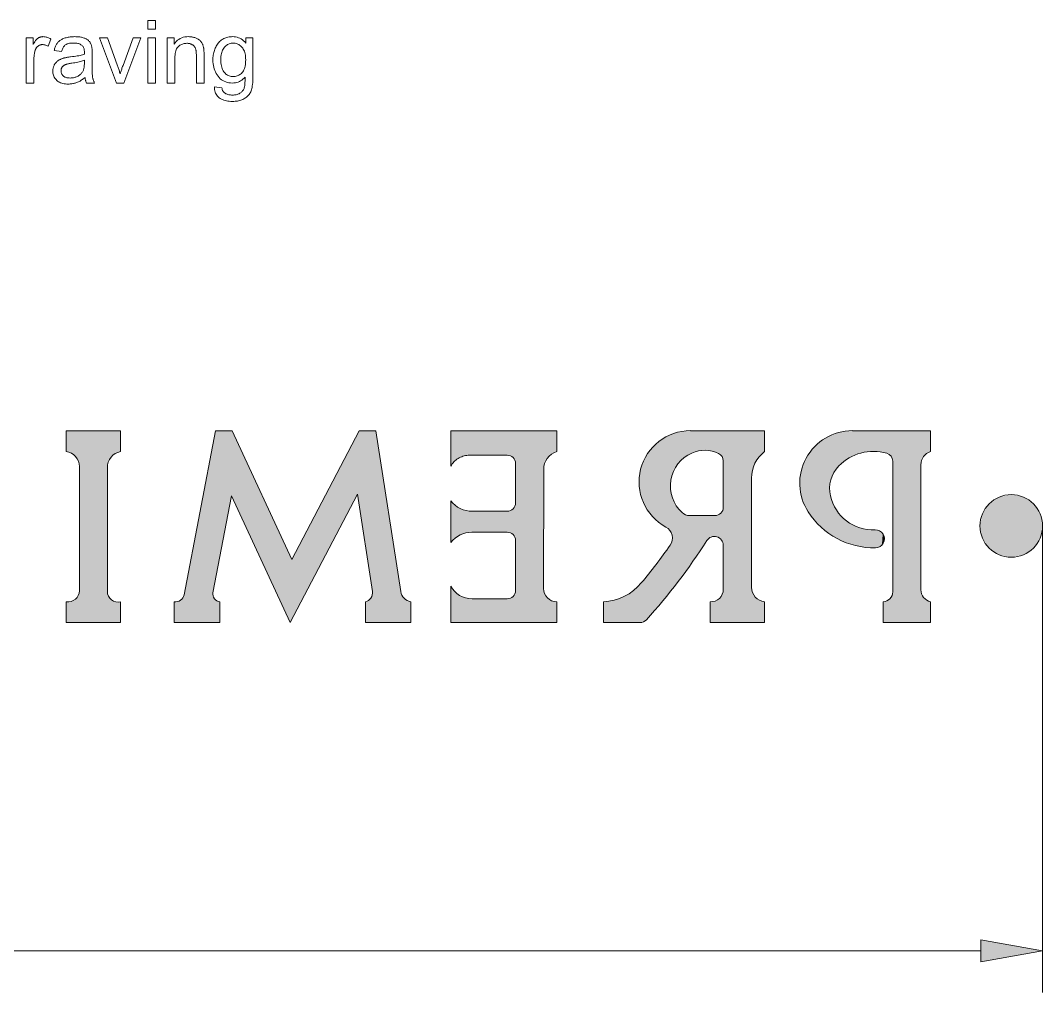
# Model space of a CAD drawing. Extents: x 5 to 409, y 5 to 583.
# Drawn here: x 253.07 to 302.05, y 409.22 to 455.83 of the extents above; entities that cross this region are included whole.
import ezdxf

# ---------------------------------------------------------------- set-up
doc = ezdxf.new("R2010")
doc.units = 0
for name, color, linetype, lineweight in [('DIMENSIONS', 2, 'Continuous', 25), ('OUTLINE', 7, 'Continuous', 70), ('TEXT', 2, 'Continuous', 25)]:
    doc.layers.add(name, color=color, linetype=linetype, lineweight=lineweight)

msp = doc.modelspace()

# ---------------------------------------------------------------- linework, layer by layer
at = {"layer": 'DIMENSIONS', "lineweight": 13}
for p, q in [((302.052, 431.592), (302.052, 409.22)), ((189.61, 411.22), (299.098, 411.22))]:
    msp.add_line(p, q, dxfattribs=at)
msp.add_lwpolyline([(299.098, 410.699), (302.052, 411.22), (299.098, 411.741)], close=True, dxfattribs=at)
msp.add_solid([(299.098, 410.699), (302.052, 411.22), (299.098, 410.699), (299.098, 411.741)], dxfattribs=at)
at = {"layer": 'OUTLINE', "lineweight": 18, "ltscale": 0.025}
for p, q in [((255.263, 435.159), (255.263, 436.159)), ((257.866, 435.159), (257.866, 436.159)), ((278.767, 435.159), (278.767, 436.159)), ((288.733, 435.159), (288.733, 436.159)), ((296.687, 436.159), (296.687, 435.159)), ((255.263, 427.959), (255.263, 426.959)), ((257.866, 427.959), (257.866, 426.959)), ((260.44, 427.959), (260.44, 426.959)), ((262.619, 427.959), (262.619, 426.959)), ((269.606, 427.959), (269.606, 426.959)), ((271.771, 427.959), (271.771, 426.959)), ((278.767, 426.959), (278.767, 427.959)), ((281.012, 426.959), (281.012, 427.959)), ((286.122, 426.959), (286.122, 427.959)), ((288.733, 426.959), (288.733, 427.959)), ((294.409, 426.959), (294.409, 427.959)), ((296.687, 426.959), (296.687, 427.959))]:
    msp.add_line(p, q, dxfattribs=at)
at = {"layer": 'OUTLINE', "lineweight": 18, "ltscale": 0.065069}
for p, q in [((255.263, 436.159), (257.866, 436.159)), ((255.263, 426.959), (257.866, 426.959))]:
    msp.add_line(p, q, dxfattribs=at)
at = {"layer": 'OUTLINE', "lineweight": 18, "ltscale": 0.200421}
msp.add_line((262.421, 436.159), (260.91, 428.286), dxfattribs=at)
at = {"layer": 'OUTLINE', "lineweight": 18, "ltscale": 0.02}
for p, q in [((263.221, 436.159), (262.421, 436.159)), ((269.305, 436.159), (270.105, 436.159))]:
    msp.add_line(p, q, dxfattribs=at)
at = {"layer": 'OUTLINE', "lineweight": 18, "ltscale": 0.169917}
msp.add_line((266.073, 429.99), (263.221, 436.159), dxfattribs=at)
at = {"layer": 'OUTLINE', "lineweight": 18, "ltscale": 0.174102}
msp.add_line((266.073, 429.99), (269.305, 436.159), dxfattribs=at)
at = {"layer": 'OUTLINE', "lineweight": 18, "ltscale": 0.195168}
msp.add_line((270.105, 436.159), (271.292, 428.444), dxfattribs=at)
at = {"layer": 'OUTLINE', "lineweight": 18, "ltscale": 0.04267}
msp.add_line((273.688, 436.159), (273.688, 434.453), dxfattribs=at)
at = {"layer": 'OUTLINE', "lineweight": 18, "ltscale": 0.126993}
for p, q in [((273.688, 436.159), (278.767, 436.159)), ((273.688, 426.959), (278.767, 426.959))]:
    msp.add_line(p, q, dxfattribs=at)
at = {"layer": 'OUTLINE', "lineweight": 18, "ltscale": 0.088949}
msp.add_line((288.733, 436.159), (285.175, 436.159), dxfattribs=at)
at = {"layer": 'OUTLINE', "lineweight": 18, "ltscale": 0.093671}
msp.add_line((296.687, 436.159), (292.94, 436.159), dxfattribs=at)
at = {"layer": 'OUTLINE', "lineweight": 18, "ltscale": 0.045094}
msp.add_line((274.592, 434.982), (276.395, 434.982), dxfattribs=at)
at = {"layer": 'OUTLINE', "lineweight": 18, "ltscale": 0.04713}
msp.add_line((276.795, 434.582), (276.795, 432.696), dxfattribs=at)
at = {"layer": 'OUTLINE', "lineweight": 18, "ltscale": 0.055546}
msp.add_line((286.753, 434.71), (286.753, 432.488), dxfattribs=at)
at = {"layer": 'OUTLINE', "lineweight": 18, "ltscale": 0.156336}
msp.add_line((294.873, 434.691), (294.873, 428.437), dxfattribs=at)
at = {"layer": 'OUTLINE', "lineweight": 18, "ltscale": 0.149732}
msp.add_line((296.223, 428.532), (296.223, 434.521), dxfattribs=at)
at = {"layer": 'OUTLINE', "lineweight": 18, "ltscale": 0.148811}
msp.add_line((255.892, 434.439), (255.892, 428.487), dxfattribs=at)
at = {"layer": 'OUTLINE', "lineweight": 18, "ltscale": 0.14822}
msp.add_line((257.232, 434.381), (257.232, 428.452), dxfattribs=at)
at = {"layer": 'OUTLINE', "lineweight": 18, "ltscale": 0.142591}
msp.add_line((278.143, 434.294), (278.135, 428.591), dxfattribs=at)
at = {"layer": 'OUTLINE', "lineweight": 18, "ltscale": 0.130804}
msp.add_line((288.102, 428.649), (288.102, 433.881), dxfattribs=at)
at = {"layer": 'OUTLINE', "lineweight": 18, "ltscale": 0.11835}
msp.add_line((263.187, 433.04), (262.295, 428.391), dxfattribs=at)
at = {"layer": 'OUTLINE', "lineweight": 18, "ltscale": 0.167491}
msp.add_line((265.999, 426.959), (263.187, 433.04), dxfattribs=at)
at = {"layer": 'OUTLINE', "lineweight": 18, "ltscale": 0.173494}
msp.add_line((265.999, 426.959), (269.219, 433.107), dxfattribs=at)
at = {"layer": 'OUTLINE', "lineweight": 18, "ltscale": 0.11795}
msp.add_line((269.219, 433.107), (269.936, 428.444), dxfattribs=at)
at = {"layer": 'OUTLINE', "lineweight": 18, "ltscale": 0.05}
msp.add_line((273.688, 432.796), (273.688, 430.796), dxfattribs=at)
at = {"layer": 'OUTLINE', "lineweight": 18, "ltscale": 0.041825}
msp.add_line((276.395, 432.296), (274.722, 432.296), dxfattribs=at)
at = {"layer": 'OUTLINE', "lineweight": 18, "ltscale": 0.030323}
msp.add_line((286.353, 432.088), (285.14, 432.088), dxfattribs=at)
at = {"layer": 'OUTLINE', "lineweight": 18, "ltscale": 0.04222}
msp.add_line((276.395, 431.293), (274.707, 431.293), dxfattribs=at)
at = {"layer": 'OUTLINE', "lineweight": 18, "ltscale": 0.059834}
msp.add_line((276.795, 430.893), (276.795, 428.499), dxfattribs=at)
at = {"layer": 'OUTLINE', "lineweight": 18, "ltscale": 0.052787}
msp.add_line((286.753, 430.66), (286.753, 428.549), dxfattribs=at)
at = {"layer": 'OUTLINE', "lineweight": 18, "ltscale": 0.043821}
msp.add_line((273.688, 428.712), (273.688, 426.959), dxfattribs=at)
at = {"layer": 'OUTLINE', "lineweight": 18, "ltscale": 0.042129}
msp.add_line((274.71, 428.099), (276.395, 428.099), dxfattribs=at)
at = {"layer": 'OUTLINE', "lineweight": 18, "ltscale": 0.054476}
msp.add_line((262.619, 426.959), (260.44, 426.959), dxfattribs=at)
at = {"layer": 'OUTLINE', "lineweight": 18, "ltscale": 0.054129}
msp.add_line((271.771, 426.959), (269.606, 426.959), dxfattribs=at)
at = {"layer": 'OUTLINE', "lineweight": 18, "ltscale": 0.043904}
msp.add_line((281.012, 426.959), (282.769, 426.959), dxfattribs=at)
at = {"layer": 'OUTLINE', "lineweight": 18, "ltscale": 0.065295}
msp.add_line((286.122, 426.959), (288.733, 426.959), dxfattribs=at)
at = {"layer": 'OUTLINE', "lineweight": 18, "ltscale": 0.056953}
msp.add_line((294.409, 426.959), (296.687, 426.959), dxfattribs=at)
at = {"layer": 'OUTLINE', "lineweight": 18}
msp.add_lwpolyline([(274.592, 434.982), (274.527, 434.98), (274.463, 434.974), (274.4, 434.964), (274.337, 434.95), (274.275, 434.932), (274.214, 434.91), (274.155, 434.885), (274.097, 434.856), (274.041, 434.823), (273.988, 434.788), (273.937, 434.748), (273.888, 434.706), (273.842, 434.661), (273.799, 434.613), (273.759, 434.562), (273.722, 434.509), (273.688, 434.453)], dxfattribs=at)
msp.add_circle((300.552, 431.592), 1.5, dxfattribs=at)
for centre, radius, start, end in [((285.175, 433.7), 2.46, 90, 241.4171), ((292.94, 433.636), 2.524, 90, 212.8778), ((255.165, 434.439), 0.727, 0, 82.2353), ((258.027, 434.381), 0.795, 101.7109, 180), ((279.056, 434.293), 0.913, 108.4461, 179.92), ((285.953, 433.503), 1.735, 114.0471, 227.1347), ((285.868, 433.694), 1.525, 64.4807, 114.0471), ((286.353, 434.71), 0.4, 0, 64.4807), ((289.712, 433.881), 1.61, 127.4457, 180), ((293.944, 432.846), 2.319, 73.9987, 135.6552), ((294.473, 434.691), 0.4, 0, 73.9987), ((296.894, 434.521), 0.671, 107.9749, 180), ((276.395, 434.582), 0.4, 0, 90), ((293.397, 433.381), 1.553, 135.6552, 192.8219), ((293.935, 433.504), 2.105, 192.8219, 272.4268), ((274.722, 433.617), 1.321, 218.4255, 270), ((276.395, 432.696), 0.4, 270, 0), ((285.14, 432.627), 0.539, 227.1347, 270), ((286.353, 432.488), 0.4, 270, 0), ((293.994, 434.317), 3.778, 212.8778, 270.8267), ((274.707, 429.998), 1.294, 90, 141.9369), ((276.395, 430.893), 0.4, 0, 90), ((283.712, 431.013), 0.6, 325.0071, 61.4171), ((286.325, 430.66), 0.428, 0, 147.346), ((294.042, 430.97), 0.431, 270.8267, 92.4268), ((261.365, 446.656), 27.878, 320.3249, 325.0071), ((261.365, 446.656), 29.218, 317.9639, 327.346), ((274.71, 429.259), 1.16, 208.1398, 270), ((280.905, 430.448), 2.491, 272.4769, 320.3249), ((288.795, 428.649), 0.692, 180, 264.9145), ((255.356, 428.487), 0.535, 259.9675, 0), ((257.74, 428.452), 0.508, 180, 284.3418), ((260.508, 428.363), 0.41, 260.4914, 349.1371), ((262.653, 428.323), 0.365, 169.1371, 264.7009), ((269.511, 428.379), 0.43, 282.6965, 8.7469), ((271.865, 428.532), 0.58, 188.7469, 260.673), ((276.395, 428.499), 0.4, 270, 0), ((278.766, 428.59), 0.631, 179.92, 270.15), ((286.162, 428.549), 0.591, 266.0725, 0), ((294.395, 428.437), 0.478, 271.67, 0), ((296.808, 428.532), 0.585, 180, 258.1144), ((282.769, 427.359), 0.4, 270, 317.9639)]:
    msp.add_arc(centre, radius, start, end, dxfattribs=at)
at = {"layer": 'OUTLINE', "lineweight": 5}
for points in [[(257.866, 436.159), (255.327, 435.148), (255.263, 436.159), (255.263, 435.159)], [(257.866, 436.159), (255.451, 435.107), (255.327, 435.148), (255.39, 435.13)], [(257.866, 436.159), (255.566, 435.046), (255.451, 435.107), (255.51, 435.079)], [(257.866, 436.159), (255.667, 434.964), (255.566, 435.046), (255.618, 435.007)], [(257.866, 436.159), (255.753, 434.866), (255.667, 434.964), (255.712, 434.917)], [(257.866, 436.159), (255.82, 434.754), (255.753, 434.866), (255.789, 434.812)], [(257.866, 436.159), (255.865, 434.632), (255.82, 434.754), (255.845, 434.694)], [(257.866, 436.159), (255.889, 434.504), (255.865, 434.632), (255.88, 434.569)], [(257.866, 436.159), (257.278, 434.647), (255.889, 434.504), (255.892, 434.439)], [(257.866, 436.159), (257.334, 434.771), (257.278, 434.647), (257.303, 434.71)], [(257.866, 436.159), (257.41, 434.883), (257.334, 434.771), (257.37, 434.828)], [(257.866, 436.159), (257.505, 434.98), (257.41, 434.883), (257.455, 434.934)], [(257.866, 436.159), (257.614, 435.06), (257.505, 434.98), (257.558, 435.023)], [(257.866, 436.159), (257.736, 435.121), (257.614, 435.06), (257.674, 435.093)], [(257.866, 436.159), (257.866, 435.159), (257.736, 435.121), (257.8, 435.143)], [(260.91, 428.286), (262.288, 428.316), (262.421, 436.159), (262.289, 428.354)], [(262.289, 428.354), (262.295, 428.391), (262.421, 436.159), (263.187, 433.04)], [(262.421, 436.159), (263.187, 433.04), (263.221, 436.159), (265.999, 426.959)], [(263.221, 436.159), (265.999, 426.959), (266.073, 429.99), (269.219, 433.107)], [(266.073, 429.99), (269.219, 433.107), (269.305, 436.159), (269.936, 428.444)], [(269.305, 436.159), (269.936, 428.444), (270.105, 436.159), (269.94, 428.404)], [(270.105, 436.159), (269.94, 428.404), (269.941, 428.363)], [(269.941, 428.363), (271.292, 428.444), (270.105, 436.159)], [(278.767, 436.159), (273.688, 436.159), (274.592, 434.982), (274.321, 434.946)], [(273.688, 436.159), (273.688, 434.453), (274.068, 434.84), (273.852, 434.672)], [(273.688, 436.159), (274.068, 434.84), (274.321, 434.946)], [(278.767, 436.159), (274.592, 434.982), (276.435, 434.98), (276.395, 434.982)], [(278.767, 436.159), (276.435, 434.98), (276.512, 434.964), (276.474, 434.974)], [(278.767, 436.159), (276.512, 434.964), (276.584, 434.934), (276.549, 434.951)], [(278.767, 436.159), (276.584, 434.934), (276.649, 434.891), (276.618, 434.914)], [(278.767, 436.159), (276.649, 434.891), (276.705, 434.835), (276.678, 434.864)], [(278.767, 436.159), (276.705, 434.835), (276.748, 434.77), (276.728, 434.804)], [(278.767, 436.159), (276.748, 434.77), (276.778, 434.698), (276.765, 434.735)], [(278.767, 436.159), (276.778, 434.698), (276.794, 434.621), (276.788, 434.66)], [(278.767, 436.159), (276.794, 434.621), (278.188, 434.575), (276.795, 434.582)], [(278.767, 436.159), (278.188, 434.575), (278.242, 434.706), (278.212, 434.641)], [(278.767, 436.159), (278.242, 434.706), (278.316, 434.828), (278.276, 434.768)], [(278.767, 436.159), (278.316, 434.828), (278.408, 434.936), (278.36, 434.884)], [(278.767, 436.159), (278.408, 434.936), (278.515, 435.029), (278.46, 434.985)], [(278.767, 436.159), (278.515, 435.029), (278.636, 435.104), (278.574, 435.069)], [(278.767, 436.159), (278.636, 435.104), (278.767, 435.159), (278.701, 435.134)], [(284.378, 436.026), (284.006, 435.864), (284.22, 433.574), (284.052, 431.507)], [(284.378, 436.026), (284.22, 433.574), (284.29, 433.995), (284.242, 433.787)], [(284.378, 436.026), (284.29, 433.995), (284.46, 434.386), (284.363, 434.196)], [(284.771, 436.126), (284.378, 436.026), (284.58, 434.563), (284.46, 434.386)], [(284.771, 436.126), (284.58, 434.563), (284.881, 434.867), (284.721, 434.724)], [(285.175, 436.159), (284.771, 436.126), (285.057, 434.988), (284.881, 434.867)], [(285.175, 436.159), (285.057, 434.988), (285.323, 435.119), (285.246, 435.087)], [(288.733, 436.159), (285.175, 436.159), (285.479, 435.169), (285.4, 435.146)], [(285.175, 436.159), (285.323, 435.119), (285.4, 435.146)], [(288.733, 436.159), (285.479, 435.169), (285.641, 435.203), (285.56, 435.188)], [(288.733, 436.159), (285.641, 435.203), (285.805, 435.218), (285.723, 435.213)], [(288.733, 436.159), (285.805, 435.218), (285.97, 435.216), (285.887, 435.219)], [(288.733, 436.159), (285.97, 435.216), (286.134, 435.196), (286.052, 435.208)], [(288.733, 436.159), (286.134, 435.196), (286.294, 435.159), (286.214, 435.18)], [(288.733, 436.159), (286.294, 435.159), (286.45, 435.104), (286.373, 435.134)], [(288.733, 436.159), (286.45, 435.104), (286.55, 435.058), (286.525, 435.071)], [(288.733, 436.159), (286.55, 435.058), (286.597, 435.027), (286.574, 435.043)], [(288.733, 436.159), (286.597, 435.027), (286.639, 434.989), (286.618, 435.009)], [(288.733, 436.159), (286.639, 434.989), (286.675, 434.946), (286.658, 434.969)], [(288.733, 436.159), (286.675, 434.946), (286.705, 434.899), (286.691, 434.923)], [(288.733, 436.159), (286.705, 434.899), (286.728, 434.848), (286.718, 434.874)], [(288.733, 436.159), (286.728, 434.848), (286.744, 434.794), (286.737, 434.821)], [(288.733, 436.159), (286.744, 434.794), (286.752, 434.738), (286.749, 434.766)], [(288.733, 436.159), (286.752, 434.738), (288.168, 434.336), (286.753, 434.71)], [(288.733, 436.159), (288.168, 434.336), (288.23, 434.51), (288.197, 434.424)], [(288.733, 436.159), (288.23, 434.51), (288.312, 434.676), (288.269, 434.594)], [(288.733, 436.159), (288.312, 434.676), (288.412, 434.831), (288.36, 434.755)], [(288.733, 436.159), (288.412, 434.831), (288.529, 434.973), (288.469, 434.904)], [(288.733, 436.159), (288.529, 434.973), (288.662, 435.101), (288.594, 435.039)], [(288.733, 436.159), (288.662, 435.101), (288.733, 435.159)], [(292.272, 436.069), (291.966, 433.986), (291.953, 435.958)], [(292.272, 436.069), (292.052, 434.159), (291.966, 433.986), (292.006, 434.074)], [(292.272, 436.069), (292.159, 434.32), (292.052, 434.159), (292.103, 434.242)], [(292.272, 436.069), (292.286, 434.467), (292.159, 434.32), (292.22, 434.396)], [(292.603, 436.137), (292.398, 434.575), (292.272, 436.069), (292.286, 434.467)], [(292.603, 436.137), (292.644, 434.767), (292.398, 434.575), (292.518, 434.675)], [(292.94, 436.159), (292.644, 434.767), (292.603, 436.137)], [(292.94, 436.159), (292.914, 434.924), (292.644, 434.767), (292.776, 434.85)], [(292.94, 436.159), (293.201, 435.043), (292.914, 434.924), (293.056, 434.988)], [(296.687, 436.159), (293.201, 435.043), (292.94, 436.159)], [(296.687, 436.159), (293.503, 435.123), (293.201, 435.043), (293.351, 435.088)], [(296.687, 436.159), (293.812, 435.161), (293.503, 435.123), (293.657, 435.147)], [(296.687, 436.159), (294.124, 435.158), (293.812, 435.161), (293.968, 435.165)], [(296.687, 436.159), (294.432, 435.113), (294.124, 435.158), (294.279, 435.141)], [(296.687, 436.159), (294.614, 435.065), (294.432, 435.113), (294.584, 435.075)], [(296.687, 436.159), (294.673, 435.038), (294.614, 435.065), (294.644, 435.053)], [(296.687, 436.159), (294.726, 435.001), (294.673, 435.038), (294.7, 435.02)], [(296.687, 436.159), (294.772, 434.957), (294.726, 435.001), (294.75, 434.98)], [(296.687, 436.159), (294.811, 434.905), (294.772, 434.957), (294.793, 434.932)], [(296.687, 436.159), (294.841, 434.848), (294.811, 434.905), (294.827, 434.877)], [(296.687, 436.159), (294.862, 434.787), (294.841, 434.848), (294.853, 434.818)], [(296.687, 436.159), (294.872, 434.723), (294.862, 434.787), (294.868, 434.755)], [(296.687, 436.159), (296.256, 434.728), (294.872, 434.723), (294.873, 434.691)], [(296.687, 436.159), (296.296, 434.826), (296.256, 434.728), (296.274, 434.778)], [(296.687, 436.159), (296.351, 434.916), (296.296, 434.826), (296.322, 434.872)], [(296.687, 436.159), (296.42, 434.996), (296.351, 434.916), (296.384, 434.957)], [(296.687, 436.159), (296.5, 435.064), (296.42, 434.996), (296.458, 435.031)], [(296.687, 436.159), (296.59, 435.119), (296.5, 435.064), (296.544, 435.093)], [(296.687, 436.159), (296.687, 435.159), (296.59, 435.119), (296.638, 435.141)], [(283.999, 431.54), (283.666, 435.642), (283.659, 431.762), (283.367, 435.367)], [(284.052, 431.507), (284.006, 435.864), (283.999, 431.54), (283.666, 435.642)], [(291.105, 431.882), (291.123, 435.386), (291.264, 431.705), (291.373, 435.614)], [(291.264, 431.705), (291.373, 435.614), (291.435, 431.537), (291.651, 435.805)], [(291.435, 431.537), (291.651, 435.805), (291.616, 431.381)], [(291.806, 431.237), (291.616, 431.381), (291.844, 433.421), (291.651, 435.805)], [(291.953, 435.958), (291.844, 433.421), (291.651, 435.805)], [(291.953, 435.958), (291.861, 433.614), (291.844, 433.421), (291.849, 433.518)], [(291.953, 435.958), (291.902, 433.803), (291.861, 433.614), (291.878, 433.709)], [(291.953, 435.958), (291.966, 433.986), (291.902, 433.803), (291.931, 433.896)], [(283.362, 432.038), (283.118, 435.047), (283.113, 432.359), (282.924, 434.69)], [(283.659, 431.762), (283.367, 435.367), (283.362, 432.038), (283.118, 435.047)], [(290.657, 432.562), (290.724, 434.842), (290.821, 432.266), (290.905, 435.128)], [(290.821, 432.266), (290.905, 435.128), (290.957, 432.07), (291.123, 435.386)], [(290.957, 432.07), (291.123, 435.386), (291.105, 431.882)], [(255.892, 434.439), (257.278, 434.647), (257.258, 434.582)], [(255.892, 428.487), (255.892, 434.439), (257.243, 434.516), (257.258, 434.582)], [(255.892, 428.487), (257.243, 434.516), (257.232, 434.381), (257.235, 434.448)], [(276.795, 434.582), (276.795, 432.696), (278.138, 428.529), (278.147, 428.468)], [(276.795, 434.582), (278.138, 428.529), (278.143, 434.294), (278.135, 428.591)], [(276.795, 434.582), (278.143, 434.294), (278.154, 434.436), (278.146, 434.366)], [(276.795, 434.582), (278.154, 434.436), (278.188, 434.575), (278.168, 434.506)], [(283.113, 432.359), (282.924, 434.69), (282.921, 432.716), (282.792, 434.307)], [(286.753, 434.71), (286.753, 432.488), (288.105, 428.585), (288.114, 428.522)], [(286.753, 434.71), (288.105, 428.585), (288.102, 433.881), (288.102, 428.649)], [(286.753, 434.71), (288.102, 433.881), (288.113, 434.066), (288.105, 433.974)], [(286.753, 434.71), (288.113, 434.066), (288.145, 434.247), (288.126, 434.157)], [(286.753, 434.71), (288.145, 434.247), (288.168, 434.336)], [(290.454, 433.205), (290.483, 434.212), (290.534, 432.876), (290.583, 434.535)], [(290.534, 432.876), (290.583, 434.535), (290.657, 432.562), (290.724, 434.842)], [(294.873, 434.691), (296.256, 434.728), (296.242, 434.678)], [(294.873, 428.437), (294.873, 434.691), (296.231, 434.626), (296.242, 434.678)], [(294.873, 428.437), (296.231, 434.626), (296.223, 434.521), (296.225, 434.574)], [(294.873, 428.437), (296.223, 434.521), (296.225, 428.482), (296.223, 428.532)], [(255.892, 428.487), (257.232, 434.381), (257.235, 428.394), (257.232, 428.452)], [(282.921, 432.716), (282.792, 434.307), (282.79, 433.1), (282.724, 433.907)], [(290.419, 433.541), (290.428, 433.879), (290.454, 433.205), (290.483, 434.212)], [(282.79, 433.1), (282.724, 433.907), (282.724, 433.501)], [(284.22, 433.574), (284.052, 431.507), (284.148, 431.424), (284.102, 431.468)], [(284.148, 431.424), (284.189, 431.376), (284.22, 433.574), (284.224, 431.324)], [(284.22, 433.574), (284.224, 431.324), (284.225, 433.36), (284.254, 431.269)], [(284.225, 433.36), (284.254, 431.269), (284.255, 433.149), (284.278, 431.21)], [(284.312, 432.942), (284.255, 433.149), (284.296, 431.15), (284.278, 431.21)], [(291.806, 431.237), (291.844, 433.421), (291.851, 433.228), (291.844, 433.324)], [(292.005, 431.105), (291.806, 431.237), (291.864, 433.132), (291.851, 433.228)], [(292.005, 431.105), (291.864, 433.132), (291.93, 432.86), (291.882, 433.037)], [(299.166, 431.018), (301.613, 432.653), (300.552, 433.092), (301.126, 432.978)], [(299.166, 431.018), (300.552, 433.092), (299.491, 432.653), (299.978, 432.978)], [(273.688, 432.796), (273.734, 430.853), (273.735, 432.74), (273.784, 430.907)], [(273.734, 430.853), (273.688, 432.796), (273.688, 430.796)], [(273.735, 432.74), (273.784, 430.907), (273.786, 432.685), (273.837, 430.957)], [(273.786, 432.685), (273.837, 430.957), (273.84, 432.634), (273.893, 431.005)], [(273.84, 432.634), (273.893, 431.005), (273.897, 432.586), (273.951, 431.049)], [(273.897, 432.586), (273.951, 431.049), (273.956, 432.541), (274.012, 431.091)], [(273.956, 432.541), (274.012, 431.091), (274.018, 432.5), (274.075, 431.128)], [(276.748, 432.508), (276.765, 431.046), (276.765, 432.543), (276.778, 431.009)], [(276.765, 432.543), (276.778, 431.009), (276.778, 432.58), (276.788, 430.971)], [(276.778, 432.58), (276.788, 430.971), (276.788, 432.618), (276.794, 430.932)], [(276.788, 432.618), (276.794, 430.932), (276.794, 432.657), (276.795, 430.893)], [(276.794, 432.657), (276.795, 430.893), (276.795, 432.696), (278.162, 428.407)], [(276.795, 432.696), (278.162, 428.407), (278.147, 428.468)], [(284.312, 432.942), (284.296, 431.15), (284.311, 431.025), (284.307, 431.088)], [(284.312, 432.942), (284.311, 431.025), (284.393, 432.745), (284.41, 428.695)], [(284.393, 432.745), (284.41, 428.695), (284.498, 432.559), (284.593, 428.932)], [(284.498, 432.559), (284.593, 428.932), (284.626, 432.387), (284.773, 429.171)], [(292.005, 431.105), (291.93, 432.86), (292.072, 432.524), (291.994, 432.689)], [(299.166, 431.018), (299.491, 432.653), (299.052, 431.592), (299.166, 432.166)], [(299.166, 431.018), (302.052, 431.592), (301.613, 432.653), (301.938, 432.166)], [(274.018, 432.5), (274.075, 431.128), (274.082, 432.462), (274.14, 431.162)], [(274.082, 432.462), (274.14, 431.162), (274.148, 432.428), (274.207, 431.192)], [(274.148, 432.428), (274.207, 431.192), (274.216, 432.398), (274.275, 431.219)], [(274.216, 432.398), (274.275, 431.219), (274.285, 432.371), (274.345, 431.241)], [(274.285, 432.371), (274.345, 431.241), (274.356, 432.348), (274.416, 431.26)], [(274.356, 432.348), (274.416, 431.26), (274.428, 432.33), (274.488, 431.274)], [(274.428, 432.33), (274.488, 431.274), (274.501, 432.315), (274.56, 431.285)], [(274.501, 432.315), (274.56, 431.285), (274.574, 432.305), (274.633, 431.291)], [(274.574, 432.305), (274.633, 431.291), (274.648, 432.299), (274.707, 431.293)], [(274.648, 432.299), (274.707, 431.293), (274.722, 432.296), (276.395, 431.293)], [(274.722, 432.296), (276.395, 431.293), (276.395, 432.296), (276.435, 431.291)], [(276.395, 432.296), (276.435, 431.291), (276.435, 432.298), (276.474, 431.285)], [(276.435, 432.298), (276.474, 431.285), (276.474, 432.304), (276.512, 431.276)], [(276.474, 432.304), (276.512, 431.276), (276.512, 432.314), (276.549, 431.262)], [(276.512, 432.314), (276.549, 431.262), (276.549, 432.327), (276.584, 431.246)], [(276.549, 432.327), (276.584, 431.246), (276.584, 432.344), (276.618, 431.225)], [(276.584, 432.344), (276.618, 431.225), (276.618, 432.364), (276.649, 431.202)], [(276.618, 432.364), (276.649, 431.202), (276.649, 432.387), (276.678, 431.176)], [(276.649, 432.387), (276.678, 431.176), (276.678, 432.414), (276.705, 431.147)], [(276.678, 432.414), (276.705, 431.147), (276.705, 432.443), (276.728, 431.115)], [(276.705, 432.443), (276.728, 431.115), (276.728, 432.474), (276.748, 431.081)], [(276.728, 432.474), (276.748, 431.081), (276.748, 432.508), (276.765, 431.046)], [(284.626, 432.387), (284.773, 429.171), (284.773, 432.232)], [(284.951, 429.411), (284.792, 432.215), (284.773, 429.171), (284.773, 432.232)], [(284.951, 429.411), (284.832, 432.184), (284.792, 432.215), (284.812, 432.199)], [(284.951, 429.411), (284.875, 432.158), (284.832, 432.184), (284.853, 432.171)], [(284.951, 429.411), (284.92, 432.135), (284.875, 432.158), (284.897, 432.146)], [(284.951, 429.411), (284.967, 432.117), (284.92, 432.135), (284.943, 432.125)], [(285.126, 429.653), (284.967, 432.117), (284.951, 429.411)], [(285.126, 429.653), (285.015, 432.103), (284.967, 432.117), (284.991, 432.109)], [(285.126, 429.653), (285.064, 432.093), (285.015, 432.103), (285.04, 432.097)], [(285.126, 429.653), (285.115, 432.089), (285.064, 432.093), (285.089, 432.09)], [(285.126, 429.653), (285.299, 429.897), (285.115, 432.089), (285.14, 432.088)], [(286.353, 432.088), (285.14, 432.088), (285.469, 430.143), (285.299, 429.897)], [(286.353, 432.088), (285.469, 430.143), (285.802, 430.64), (285.637, 430.391)], [(286.353, 432.088), (285.802, 430.64), (286.006, 430.946), (285.965, 430.891)], [(286.353, 432.088), (286.006, 430.946), (286.113, 431.032), (286.056, 430.993)], [(286.353, 432.088), (286.113, 431.032), (286.241, 431.08), (286.175, 431.061)], [(286.241, 431.08), (286.309, 431.088), (286.353, 432.088), (286.378, 431.085)], [(286.353, 432.088), (286.378, 431.085), (286.392, 432.09), (286.445, 431.071)], [(286.392, 432.09), (286.445, 431.071), (286.431, 432.096)], [(286.469, 432.105), (286.431, 432.096), (286.509, 431.046), (286.445, 431.071)], [(286.469, 432.105), (286.509, 431.046), (286.506, 432.118)], [(286.541, 432.135), (286.506, 432.118), (286.569, 431.012), (286.509, 431.046)], [(286.541, 432.135), (286.569, 431.012), (286.575, 432.155)], [(286.622, 430.968), (286.606, 432.179), (286.569, 431.012), (286.575, 432.155)], [(286.622, 430.968), (286.667, 430.917), (286.606, 432.179), (286.636, 432.205)], [(286.667, 430.917), (286.662, 432.234), (286.636, 432.205)], [(286.704, 430.859), (286.685, 432.266), (286.667, 430.917), (286.662, 432.234)], [(286.731, 430.795), (286.705, 432.299), (286.704, 430.859), (286.685, 432.266)], [(286.731, 430.795), (286.722, 432.335), (286.705, 432.299)], [(286.747, 430.729), (286.735, 432.372), (286.731, 430.795), (286.722, 432.335)], [(286.751, 432.449), (286.745, 432.41), (286.747, 430.729), (286.735, 432.372)], [(286.753, 430.66), (286.751, 432.449), (286.747, 430.729)], [(286.753, 430.66), (288.149, 428.398), (286.751, 432.449), (286.753, 432.488)], [(286.753, 432.488), (288.149, 428.398), (288.114, 428.522), (288.129, 428.459)], [(292.212, 430.986), (292.005, 431.105), (292.164, 432.366), (292.072, 432.524)], [(292.212, 430.986), (292.164, 432.366), (292.426, 430.88), (292.269, 432.216)], [(292.269, 432.216), (292.387, 432.077), (292.426, 430.88), (292.517, 431.948)], [(292.426, 430.88), (292.517, 431.948), (292.646, 430.787), (292.657, 431.831)], [(292.646, 430.787), (292.657, 431.831), (292.872, 430.709)], [(292.657, 431.831), (292.807, 431.726), (292.872, 430.709), (292.965, 431.635)], [(292.872, 430.709), (292.965, 431.635), (293.102, 430.646), (293.131, 431.558)], [(293.102, 430.646), (293.131, 431.558), (293.336, 430.597)], [(293.131, 431.558), (293.303, 431.496), (293.336, 430.597), (293.479, 431.448)], [(299.166, 431.018), (301.613, 430.532), (302.052, 431.592), (301.938, 431.018)], [(293.336, 430.597), (293.479, 431.448), (293.572, 430.562), (293.659, 431.417)], [(293.572, 430.562), (293.659, 431.417), (293.81, 430.543), (293.841, 431.401)], [(293.81, 430.543), (293.841, 431.401), (294.049, 430.539)], [(293.841, 431.401), (294.024, 431.4), (294.049, 430.539), (294.109, 431.395)], [(294.049, 430.539), (294.109, 431.395), (294.133, 430.549), (294.192, 431.374)], [(294.133, 430.549), (294.192, 431.374), (294.214, 430.575), (294.268, 431.337)], [(294.214, 430.575), (294.268, 431.337), (294.289, 430.616), (294.336, 431.285)], [(294.289, 430.616), (294.336, 431.285), (294.354, 430.672), (294.392, 431.221)], [(294.354, 430.672), (294.392, 431.221), (294.406, 430.739), (294.435, 431.147)], [(294.406, 430.739), (294.435, 431.147), (294.444, 430.815), (294.462, 431.067)], [(294.444, 430.815), (294.462, 431.067), (294.467, 430.897), (294.473, 430.982)], [(278.767, 426.959), (278.183, 428.349), (276.795, 428.499), (276.795, 430.893)], [(276.795, 430.893), (278.183, 428.349), (278.162, 428.407)], [(284.225, 428.46), (284.236, 430.722), (284.121, 430.552), (284.203, 430.669)], [(284.41, 428.695), (284.264, 430.779), (284.225, 428.46), (284.236, 430.722)], [(284.41, 428.695), (284.301, 430.899), (284.264, 430.779), (284.286, 430.838)], [(284.41, 428.695), (284.311, 431.025), (284.301, 430.899), (284.309, 430.962)], [(286.753, 430.66), (286.753, 428.549), (288.149, 428.398), (288.733, 426.959)], [(299.166, 431.018), (299.491, 430.532), (300.552, 430.092), (299.978, 430.206)], [(299.166, 431.018), (300.552, 430.092), (301.613, 430.532), (301.126, 430.206)], [(283.848, 427.996), (283.787, 430.091), (283.703, 429.976)], [(284.038, 428.227), (283.872, 430.205), (283.848, 427.996), (283.787, 430.091)], [(284.039, 430.436), (283.955, 430.321), (284.038, 428.227), (283.872, 430.205)], [(284.225, 428.46), (284.121, 430.552), (284.038, 428.227), (284.039, 430.436)], [(283.462, 427.54), (283.531, 429.749), (283.357, 429.523), (283.444, 429.636)], [(283.656, 427.767), (283.617, 429.862), (283.462, 427.54), (283.531, 429.749)], [(283.656, 427.767), (283.848, 427.996), (283.617, 429.862), (283.703, 429.976)], [(283.092, 429.189), (283.003, 429.078), (283.02, 427.048), (283.004, 427.036)], [(283.092, 429.189), (283.02, 427.048), (283.051, 427.076), (283.036, 427.062)], [(283.051, 427.076), (283.066, 427.092), (283.092, 429.189), (283.265, 427.315)], [(283.092, 429.189), (283.265, 427.315), (283.181, 429.3), (283.269, 429.411)], [(283.462, 427.54), (283.357, 429.523), (283.265, 427.315), (283.269, 429.411)], [(273.688, 426.959), (273.77, 428.58), (273.688, 428.712), (273.727, 428.645)], [(282.769, 426.959), (282.736, 428.76), (282.55, 428.578), (282.646, 428.667)], [(282.822, 428.858), (282.736, 428.76), (282.79, 426.96), (282.769, 426.959)], [(282.822, 428.858), (282.79, 426.96), (282.831, 426.964), (282.81, 426.962)], [(282.912, 428.968), (282.822, 428.858), (282.852, 426.968), (282.831, 426.964)], [(282.912, 428.968), (282.852, 426.968), (282.892, 426.979), (282.872, 426.973)], [(282.912, 428.968), (282.892, 426.979), (282.931, 426.994), (282.912, 426.986)], [(283.003, 429.078), (282.912, 428.968), (282.95, 427.003), (282.931, 426.994)], [(283.003, 429.078), (282.95, 427.003), (282.986, 427.024), (282.968, 427.013)], [(283.003, 429.078), (282.986, 427.024), (283.004, 427.036)], [(257.866, 426.959), (255.7, 428.076), (255.781, 428.161), (255.743, 428.116)], [(257.866, 426.959), (255.781, 428.161), (255.841, 428.26), (255.814, 428.209)], [(257.866, 426.959), (255.841, 428.26), (255.879, 428.371), (255.863, 428.315)], [(257.866, 426.959), (255.879, 428.371), (255.892, 428.487), (255.888, 428.428)], [(257.866, 426.959), (255.892, 428.487), (257.312, 428.178), (257.283, 428.228)], [(255.892, 428.487), (257.235, 428.394), (257.261, 428.282), (257.245, 428.337)], [(255.892, 428.487), (257.261, 428.282), (257.283, 428.228)], [(257.866, 426.959), (257.312, 428.178), (257.385, 428.088), (257.346, 428.131)], [(262.619, 426.959), (260.871, 428.174), (260.828, 428.108), (260.851, 428.14)], [(262.619, 426.959), (260.901, 428.248), (260.871, 428.174), (260.888, 428.21)], [(262.619, 426.959), (262.297, 428.24), (260.901, 428.248), (260.91, 428.286)], [(262.297, 428.24), (262.291, 428.278), (260.91, 428.286), (262.288, 428.316)], [(262.619, 426.959), (262.322, 428.169), (262.297, 428.24), (262.308, 428.204)], [(262.619, 426.959), (262.361, 428.103), (262.322, 428.169), (262.34, 428.135)], [(271.771, 426.959), (269.888, 428.171), (269.842, 428.104), (269.866, 428.137)], [(271.771, 426.959), (269.92, 428.245), (269.888, 428.171), (269.905, 428.207)], [(271.771, 426.959), (269.937, 428.323), (269.92, 428.245), (269.93, 428.284)], [(271.771, 426.959), (271.313, 428.355), (269.937, 428.323), (269.941, 428.363)], [(269.941, 428.363), (271.313, 428.355), (271.292, 428.444), (271.301, 428.399)], [(271.771, 426.959), (271.347, 428.271), (271.313, 428.355), (271.328, 428.312)], [(271.771, 426.959), (271.394, 428.193), (271.347, 428.271), (271.369, 428.231)], [(271.771, 426.959), (271.453, 428.124), (271.394, 428.193), (271.422, 428.157)], [(273.688, 426.959), (273.87, 428.459), (273.77, 428.58), (273.818, 428.518)], [(273.688, 426.959), (273.986, 428.354), (273.87, 428.459), (273.926, 428.405)], [(273.688, 426.959), (274.114, 428.264), (273.986, 428.354), (274.048, 428.307)], [(273.688, 426.959), (274.253, 428.193), (274.114, 428.264), (274.183, 428.226)], [(273.688, 426.959), (274.401, 428.141), (274.253, 428.193), (274.326, 428.165)], [(278.767, 426.959), (274.477, 428.123), (273.688, 426.959), (274.401, 428.141)], [(278.767, 426.959), (276.549, 428.13), (276.474, 428.107), (276.512, 428.117)], [(278.767, 426.959), (276.618, 428.167), (276.549, 428.13), (276.584, 428.147)], [(278.767, 426.959), (276.678, 428.217), (276.618, 428.167), (276.649, 428.19)], [(278.767, 426.959), (276.728, 428.277), (276.678, 428.217), (276.705, 428.246)], [(278.767, 426.959), (276.765, 428.346), (276.728, 428.277), (276.748, 428.311)], [(278.767, 426.959), (276.788, 428.421), (276.765, 428.346), (276.778, 428.383)], [(278.767, 426.959), (276.795, 428.499), (276.788, 428.421), (276.794, 428.46)], [(278.767, 426.959), (278.241, 428.24), (278.183, 428.349), (278.21, 428.293)], [(278.767, 426.959), (278.32, 428.144), (278.241, 428.24), (278.278, 428.19)], [(278.767, 426.959), (278.416, 428.065), (278.32, 428.144), (278.366, 428.102)], [(282.769, 426.959), (281.894, 428.162), (281.651, 428.071), (281.774, 428.114)], [(282.769, 426.959), (282.127, 428.278), (281.894, 428.162), (282.012, 428.217)], [(282.769, 426.959), (282.347, 428.417), (282.127, 428.278), (282.239, 428.344)], [(282.769, 426.959), (282.55, 428.578), (282.347, 428.417), (282.451, 428.495)], [(288.733, 426.959), (286.645, 428.208), (286.565, 428.117), (286.607, 428.16)], [(288.733, 426.959), (286.704, 428.313), (286.645, 428.208), (286.677, 428.259)], [(288.733, 426.959), (286.74, 428.428), (286.704, 428.313), (286.725, 428.37)], [(288.733, 426.959), (286.753, 428.549), (286.74, 428.428), (286.75, 428.488)], [(288.733, 426.959), (288.207, 428.284), (288.149, 428.398), (288.175, 428.34)], [(288.733, 426.959), (288.284, 428.182), (288.207, 428.284), (288.243, 428.231)], [(288.733, 426.959), (288.379, 428.096), (288.284, 428.182), (288.329, 428.136)], [(296.687, 426.959), (294.738, 428.104), (294.796, 428.176), (294.769, 428.139)], [(296.687, 426.959), (294.796, 428.176), (294.838, 428.258), (294.819, 428.216)], [(296.687, 426.959), (294.838, 428.258), (294.864, 428.346), (294.853, 428.301)], [(296.687, 426.959), (294.864, 428.346), (294.873, 428.437), (294.871, 428.391)], [(294.873, 428.437), (296.225, 428.482), (296.242, 428.384), (296.231, 428.432)], [(296.687, 426.959), (294.873, 428.437), (296.275, 428.29), (296.257, 428.336)], [(294.873, 428.437), (296.242, 428.384), (296.257, 428.336)], [(296.687, 426.959), (296.275, 428.29), (296.324, 428.203), (296.298, 428.245)], [(296.687, 426.959), (296.324, 428.203), (296.387, 428.126), (296.354, 428.163)], [(296.687, 426.959), (296.387, 428.126), (296.462, 428.06), (296.423, 428.092)], [(255.321, 427.952), (255.263, 426.959), (255.263, 427.959)], [(257.866, 426.959), (255.263, 426.959), (255.379, 427.952), (255.321, 427.952)], [(257.866, 426.959), (255.379, 427.952), (255.495, 427.969), (255.437, 427.957)], [(257.866, 426.959), (255.495, 427.969), (255.603, 428.012), (255.55, 427.988)], [(257.866, 426.959), (255.603, 428.012), (255.7, 428.076), (255.654, 428.041)], [(257.866, 426.959), (257.385, 428.088), (257.476, 428.018), (257.428, 428.05)], [(257.866, 426.959), (257.476, 428.018), (257.581, 427.969), (257.527, 427.99)], [(257.866, 426.959), (257.581, 427.969), (257.694, 427.946), (257.636, 427.954)], [(257.866, 426.959), (257.694, 427.946), (257.809, 427.948), (257.751, 427.944)], [(257.866, 426.959), (257.809, 427.948), (257.866, 427.959)], [(262.619, 426.959), (260.479, 427.955), (260.44, 426.959), (260.44, 427.959)], [(262.619, 426.959), (260.558, 427.957), (260.479, 427.955), (260.519, 427.954)], [(262.619, 426.959), (260.636, 427.974), (260.558, 427.957), (260.597, 427.964)], [(262.619, 426.959), (260.708, 428.006), (260.636, 427.974), (260.673, 427.988)], [(262.619, 426.959), (260.773, 428.051), (260.708, 428.006), (260.742, 428.027)], [(262.619, 426.959), (260.828, 428.108), (260.773, 428.051), (260.802, 428.078)], [(262.619, 426.959), (262.413, 428.048), (262.361, 428.103), (262.386, 428.074)], [(262.619, 426.959), (262.475, 428.004), (262.413, 428.048), (262.443, 428.024)], [(262.619, 426.959), (262.545, 427.974), (262.475, 428.004), (262.509, 427.987)], [(262.619, 426.959), (262.619, 427.959), (262.545, 427.974), (262.581, 427.965)], [(271.771, 426.959), (269.645, 427.97), (269.606, 426.959), (269.606, 427.959)], [(271.771, 426.959), (269.719, 428.002), (269.645, 427.97), (269.682, 427.984)], [(271.771, 426.959), (269.785, 428.047), (269.719, 428.002), (269.753, 428.023)], [(271.771, 426.959), (269.842, 428.104), (269.785, 428.047), (269.815, 428.075)], [(271.771, 426.959), (271.522, 428.064), (271.453, 428.124), (271.486, 428.093)], [(271.771, 426.959), (271.599, 428.016), (271.522, 428.064), (271.559, 428.039)], [(271.771, 426.959), (271.683, 427.981), (271.599, 428.016), (271.64, 427.997)], [(271.771, 426.959), (271.771, 427.959), (271.683, 427.981), (271.726, 427.969)], [(278.767, 426.959), (274.632, 428.102), (274.477, 428.123), (274.554, 428.11)], [(278.767, 426.959), (276.395, 428.099), (274.632, 428.102), (274.71, 428.099)], [(278.767, 426.959), (276.474, 428.107), (276.395, 428.099), (276.435, 428.101)], [(278.767, 426.959), (278.525, 428.007), (278.416, 428.065), (278.469, 428.034)], [(278.767, 426.959), (278.644, 427.971), (278.525, 428.007), (278.584, 427.986)], [(278.767, 426.959), (278.767, 427.959), (278.644, 427.971), (278.705, 427.962)], [(282.769, 426.959), (281.142, 427.968), (281.012, 426.959), (281.012, 427.959)], [(282.769, 426.959), (281.399, 428.007), (281.142, 427.968), (281.271, 427.984)], [(282.769, 426.959), (281.651, 428.071), (281.399, 428.007), (281.526, 428.036)], [(288.733, 426.959), (286.242, 427.964), (286.122, 427.959), (286.182, 427.958)], [(288.733, 426.959), (286.122, 427.959), (286.122, 426.959)], [(288.733, 426.959), (286.36, 427.992), (286.242, 427.964), (286.302, 427.975)], [(288.733, 426.959), (286.469, 428.044), (286.36, 427.992), (286.416, 428.015)], [(288.733, 426.959), (286.565, 428.117), (286.469, 428.044), (286.519, 428.078)], [(288.733, 426.959), (288.488, 428.028), (288.379, 428.096), (288.432, 428.06)], [(288.733, 426.959), (288.607, 427.983), (288.488, 428.028), (288.547, 428.003)], [(288.733, 426.959), (288.733, 427.959), (288.607, 427.983), (288.67, 427.968)], [(296.687, 426.959), (294.409, 426.959), (294.5, 427.971), (294.455, 427.963)], [(294.455, 427.963), (294.409, 426.959), (294.409, 427.959)], [(296.687, 426.959), (294.5, 427.971), (294.588, 428), (294.545, 427.983)], [(296.687, 426.959), (294.588, 428), (294.668, 428.045), (294.629, 428.02)], [(296.687, 426.959), (294.668, 428.045), (294.738, 428.104), (294.704, 428.073)], [(296.687, 426.959), (296.462, 428.06), (296.546, 428.008), (296.503, 428.033)], [(296.687, 426.959), (296.546, 428.008), (296.639, 427.972), (296.592, 427.988)], [(296.687, 426.959), (296.639, 427.972), (296.687, 427.959)]]:
    msp.add_solid(points, dxfattribs=at)
at = {"layer": 'TEXT', "lineweight": 13}
for points in [[(259.172, 455.403), (259.172, 455.827), (259.54, 455.827), (259.54, 455.403)], [(253.344, 452.827), (253.344, 455), (253.675, 455), (253.675, 454.671), (253.7, 454.715), (253.725, 454.757), (253.75, 454.795), (253.774, 454.83), (253.797, 454.862), (253.821, 454.891), (253.843, 454.917), (253.866, 454.94), (253.888, 454.959), (253.91, 454.975), (253.931, 454.989), (253.953, 455.002), (253.976, 455.013), (253.999, 455.023), (254.022, 455.031), (254.046, 455.037), (254.071, 455.043), (254.095, 455.046), (254.12, 455.048), (254.146, 455.049), (254.183, 455.048), (254.221, 455.044), (254.258, 455.038), (254.296, 455.03), (254.334, 455.019), (254.372, 455.006), (254.41, 454.991), (254.448, 454.973), (254.486, 454.953), (254.525, 454.93), (254.398, 454.589), (254.371, 454.604), (254.344, 454.617), (254.317, 454.629), (254.29, 454.64), (254.263, 454.649), (254.236, 454.656), (254.209, 454.661), (254.182, 454.665), (254.155, 454.668), (254.128, 454.669), (254.104, 454.668), (254.08, 454.666), (254.057, 454.662), (254.035, 454.657), (254.013, 454.65), (253.991, 454.642), (253.971, 454.633), (253.95, 454.622), (253.93, 454.61), (253.911, 454.596), (253.892, 454.581), (253.874, 454.565), (253.858, 454.547), (253.843, 454.529), (253.828, 454.509), (253.815, 454.488), (253.803, 454.467), (253.792, 454.444), (253.782, 454.42), (253.774, 454.394), (253.762, 454.355), (253.751, 454.314), (253.742, 454.273), (253.734, 454.231), (253.727, 454.189), (253.722, 454.145), (253.718, 454.101), (253.715, 454.056), (253.713, 454.011), (253.712, 453.965), (253.712, 452.827)], [(256.162, 453.095), (256.121, 453.061), (256.08, 453.029), (256.04, 453), (256, 452.972), (255.961, 452.947), (255.922, 452.923), (255.883, 452.901), (255.844, 452.882), (255.806, 452.865), (255.768, 452.849), (255.73, 452.836), (255.691, 452.824), (255.652, 452.813), (255.612, 452.803), (255.572, 452.796), (255.531, 452.789), (255.489, 452.784), (255.447, 452.781), (255.405, 452.778), (255.361, 452.778), (255.292, 452.779), (255.225, 452.785), (255.162, 452.793), (255.102, 452.806), (255.045, 452.821), (254.991, 452.841), (254.941, 452.863), (254.895, 452.89), (254.851, 452.919), (254.811, 452.953), (254.774, 452.989), (254.742, 453.027), (254.713, 453.066), (254.688, 453.108), (254.667, 453.152), (254.649, 453.198), (254.636, 453.245), (254.626, 453.295), (254.621, 453.346), (254.619, 453.4), (254.619, 453.431), (254.622, 453.463), (254.625, 453.493), (254.63, 453.523), (254.637, 453.552), (254.645, 453.581), (254.654, 453.61), (254.665, 453.637), (254.678, 453.665), (254.691, 453.691), (254.706, 453.717), (254.722, 453.742), (254.739, 453.766), (254.757, 453.789), (254.775, 453.81), (254.795, 453.831), (254.815, 453.851), (254.836, 453.869), (254.859, 453.887), (254.882, 453.903), (254.905, 453.919), (254.93, 453.934), (254.955, 453.948), (254.981, 453.961), (255.007, 453.973), (255.034, 453.985), (255.061, 453.996), (255.089, 454.006), (255.117, 454.015), (255.147, 454.024), (255.169, 454.03), (255.194, 454.035), (255.222, 454.041), (255.251, 454.047), (255.283, 454.052), (255.317, 454.058), (255.353, 454.063), (255.391, 454.068), (255.431, 454.074), (255.474, 454.079), (255.561, 454.09), (255.643, 454.101), (255.721, 454.113), (255.793, 454.125), (255.861, 454.137), (255.925, 454.15), (255.983, 454.164), (256.037, 454.177), (256.086, 454.192), (256.131, 454.206), (256.131, 454.221), (256.132, 454.234), (256.132, 454.246), (256.132, 454.258), (256.132, 454.268), (256.133, 454.277), (256.133, 454.285), (256.133, 454.292), (256.133, 454.298), (256.133, 454.302), (256.132, 454.346), (256.129, 454.387), (256.124, 454.425), (256.116, 454.461), (256.107, 454.494), (256.095, 454.524), (256.082, 454.552), (256.066, 454.577), (256.048, 454.6), (256.029, 454.619), (255.999, 454.643), (255.967, 454.664), (255.932, 454.683), (255.894, 454.699), (255.853, 454.713), (255.81, 454.724), (255.764, 454.733), (255.715, 454.739), (255.663, 454.743), (255.609, 454.744), (255.559, 454.743), (255.511, 454.741), (255.465, 454.736), (255.423, 454.73), (255.383, 454.721), (255.346, 454.711), (255.312, 454.7), (255.28, 454.686), (255.252, 454.67), (255.225, 454.653), (255.201, 454.634), (255.178, 454.611), (255.157, 454.586), (255.137, 454.558), (255.118, 454.527), (255.1, 454.493), (255.084, 454.457), (255.069, 454.418), (255.055, 454.376), (255.042, 454.331), (254.682, 454.38), (254.693, 454.425), (254.704, 454.469), (254.717, 454.511), (254.732, 454.551), (254.747, 454.589), (254.764, 454.625), (254.782, 454.66), (254.801, 454.693), (254.822, 454.724), (254.844, 454.753), (254.867, 454.781), (254.893, 454.808), (254.92, 454.833), (254.95, 454.857), (254.981, 454.879), (255.015, 454.901), (255.05, 454.92), (255.088, 454.939), (255.128, 454.956), (255.169, 454.972), (255.212, 454.987), (255.257, 455), (255.303, 455.012), (255.35, 455.022), (255.399, 455.03), (255.449, 455.037), (255.5, 455.042), (255.553, 455.046), (255.607, 455.048), (255.662, 455.049), (255.717, 455.048), (255.769, 455.047), (255.82, 455.043), (255.868, 455.039), (255.915, 455.033), (255.959, 455.026), (256.001, 455.017), (256.041, 455.007), (256.079, 454.996), (256.115, 454.984), (256.148, 454.97), (256.18, 454.956), (256.211, 454.941), (256.239, 454.926), (256.265, 454.91), (256.29, 454.893), (256.313, 454.875), (256.334, 454.857), (256.353, 454.838), (256.37, 454.819), (256.386, 454.799), (256.401, 454.777), (256.415, 454.755), (256.428, 454.731), (256.44, 454.707), (256.451, 454.681), (256.461, 454.654), (256.47, 454.627), (256.478, 454.598), (256.485, 454.568), (256.488, 454.548), (256.492, 454.525), (256.494, 454.498), (256.497, 454.469), (256.499, 454.436), (256.5, 454.401), (256.502, 454.362), (256.503, 454.321), (256.503, 454.276), (256.503, 454.229), (256.503, 453.737), (256.504, 453.638), (256.504, 453.547), (256.506, 453.463), (256.507, 453.387), (256.509, 453.318), (256.512, 453.257), (256.515, 453.203), (256.518, 453.157), (256.522, 453.119), (256.527, 453.088), (256.532, 453.061), (256.538, 453.034), (256.545, 453.007), (256.553, 452.981), (256.562, 452.954), (256.572, 452.928), (256.582, 452.903), (256.594, 452.877), (256.607, 452.852), (256.62, 452.827), (256.235, 452.827), (256.224, 452.85), (256.214, 452.874), (256.205, 452.899), (256.196, 452.925), (256.188, 452.951), (256.181, 452.978), (256.175, 453.006), (256.17, 453.035), (256.165, 453.065)], [(257.678, 452.827), (256.851, 455), (257.24, 455), (257.707, 453.699), (257.722, 453.656), (257.736, 453.614), (257.751, 453.571), (257.765, 453.527), (257.779, 453.484), (257.793, 453.44), (257.807, 453.395), (257.82, 453.351), (257.833, 453.306), (257.846, 453.261), (257.856, 453.296), (257.867, 453.332), (257.879, 453.37), (257.891, 453.409), (257.905, 453.45), (257.919, 453.492), (257.934, 453.535), (257.949, 453.58), (257.966, 453.626), (257.983, 453.674), (258.466, 455), (258.844, 455), (258.022, 452.827)], [(259.172, 452.827), (259.172, 455), (259.54, 455), (259.54, 452.827)], [(260.101, 452.827), (260.101, 455), (260.432, 455), (260.432, 454.691), (260.482, 454.759), (260.537, 454.82), (260.595, 454.874), (260.658, 454.92), (260.725, 454.96), (260.796, 454.992), (260.872, 455.017), (260.952, 455.035), (261.036, 455.046), (261.124, 455.049), (261.163, 455.048), (261.201, 455.046), (261.239, 455.043), (261.276, 455.038), (261.313, 455.031), (261.348, 455.024), (261.384, 455.015), (261.418, 455.004), (261.452, 454.992), (261.485, 454.979), (261.517, 454.964), (261.548, 454.949), (261.577, 454.932), (261.604, 454.915), (261.629, 454.897), (261.653, 454.878), (261.675, 454.858), (261.696, 454.837), (261.715, 454.816), (261.732, 454.793), (261.748, 454.77), (261.763, 454.746), (261.777, 454.721), (261.79, 454.695), (261.801, 454.668), (261.812, 454.64), (261.822, 454.612), (261.831, 454.582), (261.839, 454.552), (261.846, 454.521), (261.85, 454.499), (261.854, 454.474), (261.857, 454.446), (261.86, 454.415), (261.862, 454.38), (261.864, 454.343), (261.865, 454.303), (261.866, 454.259), (261.867, 454.213), (261.867, 454.163), (261.867, 452.827), (261.499, 452.827), (261.499, 454.149), (261.498, 454.193), (261.497, 454.234), (261.495, 454.274), (261.492, 454.311), (261.488, 454.345), (261.483, 454.378), (261.478, 454.408), (261.471, 454.436), (261.464, 454.462), (261.456, 454.485), (261.446, 454.507), (261.436, 454.528), (261.424, 454.548), (261.411, 454.567), (261.396, 454.586), (261.38, 454.603), (261.363, 454.619), (261.344, 454.635), (261.324, 454.65), (261.303, 454.663), (261.281, 454.676), (261.258, 454.687), (261.234, 454.697), (261.21, 454.706), (261.184, 454.713), (261.158, 454.719), (261.131, 454.724), (261.104, 454.727), (261.075, 454.729), (261.046, 454.73), (261, 454.728), (260.955, 454.724), (260.911, 454.716), (260.868, 454.706), (260.827, 454.693), (260.787, 454.676), (260.748, 454.657), (260.711, 454.634), (260.675, 454.609), (260.64, 454.581), (260.608, 454.548), (260.579, 454.51), (260.553, 454.467), (260.531, 454.418), (260.512, 454.364), (260.497, 454.305), (260.485, 454.24), (260.476, 454.17), (260.471, 454.094), (260.469, 454.014), (260.469, 452.827)], [(262.364, 452.647), (262.722, 452.594), (262.728, 452.561), (262.735, 452.531), (262.743, 452.502), (262.753, 452.475), (262.765, 452.45), (262.778, 452.427), (262.793, 452.406), (262.809, 452.386), (262.828, 452.368), (262.847, 452.352), (262.876, 452.333), (262.906, 452.315), (262.938, 452.3), (262.973, 452.287), (263.009, 452.275), (263.048, 452.266), (263.088, 452.259), (263.131, 452.254), (263.175, 452.251), (263.222, 452.25), (263.272, 452.251), (263.319, 452.254), (263.365, 452.259), (263.408, 452.266), (263.448, 452.275), (263.487, 452.287), (263.523, 452.3), (263.556, 452.315), (263.588, 452.333), (263.617, 452.352), (263.644, 452.373), (263.669, 452.396), (263.692, 452.421), (263.714, 452.447), (263.733, 452.475), (263.751, 452.504), (263.767, 452.535), (263.782, 452.568), (263.794, 452.603), (263.805, 452.639), (263.81, 452.664), (263.815, 452.693), (263.819, 452.728), (263.823, 452.768), (263.826, 452.813), (263.828, 452.863), (263.83, 452.917), (263.831, 452.977), (263.832, 453.042), (263.831, 453.111), (263.782, 453.057), (263.73, 453.009), (263.676, 452.966), (263.619, 452.929), (263.56, 452.898), (263.499, 452.872), (263.435, 452.852), (263.369, 452.838), (263.301, 452.83), (263.23, 452.827), (263.142, 452.83), (263.059, 452.84), (262.979, 452.856), (262.904, 452.879), (262.832, 452.908), (262.765, 452.943), (262.702, 452.985), (262.642, 453.034), (262.587, 453.089), (262.536, 453.15), (262.489, 453.216), (262.448, 453.285), (262.411, 453.356), (262.379, 453.429), (262.352, 453.506), (262.33, 453.585), (262.313, 453.666), (262.3, 453.75), (262.293, 453.837), (262.291, 453.926), (262.292, 453.987), (262.295, 454.048), (262.301, 454.108), (262.309, 454.167), (262.319, 454.225), (262.331, 454.282), (262.346, 454.338), (262.363, 454.393), (262.382, 454.447), (262.403, 454.5), (262.427, 454.551), (262.452, 454.6), (262.48, 454.647), (262.509, 454.691), (262.541, 454.733), (262.575, 454.772), (262.61, 454.809), (262.648, 454.844), (262.688, 454.876), (262.73, 454.906), (262.773, 454.933), (262.818, 454.957), (262.865, 454.979), (262.913, 454.998), (262.962, 455.013), (263.013, 455.026), (263.066, 455.036), (263.119, 455.043), (263.175, 455.048), (263.232, 455.049), (263.307, 455.046), (263.38, 455.037), (263.451, 455.021), (263.518, 454.999), (263.583, 454.971), (263.645, 454.937), (263.704, 454.897), (263.761, 454.85), (263.815, 454.797), (263.866, 454.738), (263.866, 455), (264.206, 455), (264.206, 453.121), (264.205, 453.023), (264.202, 452.93), (264.197, 452.844), (264.189, 452.763), (264.18, 452.688), (264.169, 452.619), (264.155, 452.556), (264.14, 452.499), (264.122, 452.447), (264.103, 452.402), (264.081, 452.361), (264.056, 452.321), (264.03, 452.283), (264.001, 452.247), (263.969, 452.213), (263.935, 452.18), (263.899, 452.149), (263.86, 452.12), (263.819, 452.093), (263.775, 452.068), (263.729, 452.044), (263.681, 452.023), (263.631, 452.005), (263.579, 451.989), (263.525, 451.975), (263.469, 451.964), (263.411, 451.956), (263.351, 451.95), (263.288, 451.946), (263.224, 451.945), (263.147, 451.947), (263.074, 451.952), (263.004, 451.961), (262.937, 451.973), (262.872, 451.989), (262.811, 452.008), (262.753, 452.031), (262.697, 452.057), (262.645, 452.087), (262.595, 452.12), (262.55, 452.157), (262.51, 452.197), (262.474, 452.241), (262.444, 452.288), (262.418, 452.339), (262.397, 452.393), (262.382, 452.451), (262.371, 452.513), (262.365, 452.578)], [(262.669, 453.952), (262.671, 453.869), (262.676, 453.79), (262.684, 453.716), (262.696, 453.647), (262.712, 453.582), (262.73, 453.522), (262.752, 453.467), (262.778, 453.416), (262.807, 453.37), (262.839, 453.328), (262.874, 453.291), (262.91, 453.257), (262.949, 453.228), (262.989, 453.202), (263.03, 453.181), (263.074, 453.163), (263.119, 453.149), (263.166, 453.14), (263.214, 453.134), (263.265, 453.132), (263.315, 453.134), (263.363, 453.139), (263.41, 453.149), (263.455, 453.163), (263.498, 453.181), (263.54, 453.202), (263.58, 453.227), (263.618, 453.257), (263.655, 453.29), (263.69, 453.327), (263.723, 453.368), (263.752, 453.414), (263.778, 453.464), (263.8, 453.519), (263.819, 453.578), (263.835, 453.642), (263.847, 453.71), (263.855, 453.782), (263.86, 453.859), (263.862, 453.94), (263.86, 454.018), (263.855, 454.092), (263.846, 454.162), (263.834, 454.228), (263.818, 454.29), (263.798, 454.348), (263.775, 454.402), (263.749, 454.453), (263.719, 454.499), (263.685, 454.542), (263.649, 454.58), (263.611, 454.615), (263.572, 454.645), (263.532, 454.671), (263.49, 454.694), (263.447, 454.712), (263.402, 454.726), (263.355, 454.736), (263.308, 454.742), (263.258, 454.744), (263.21, 454.742), (263.163, 454.736), (263.118, 454.726), (263.074, 454.712), (263.031, 454.694), (262.99, 454.672), (262.951, 454.646), (262.913, 454.617), (262.876, 454.583), (262.841, 454.545), (262.808, 454.503), (262.779, 454.457), (262.753, 454.408), (262.731, 454.354), (262.712, 454.297), (262.697, 454.236), (262.685, 454.171), (262.676, 454.102), (262.671, 454.029)], [(256.131, 453.918), (256.089, 453.901), (256.043, 453.886), (255.993, 453.871), (255.938, 453.856), (255.88, 453.842), (255.818, 453.828), (255.752, 453.815), (255.682, 453.802), (255.608, 453.79), (255.529, 453.778), (255.485, 453.772), (255.444, 453.765), (255.405, 453.758), (255.369, 453.751), (255.335, 453.744), (255.305, 453.736), (255.276, 453.729), (255.251, 453.721), (255.228, 453.713), (255.208, 453.705), (255.19, 453.696), (255.172, 453.687), (255.155, 453.677), (255.14, 453.666), (255.125, 453.654), (255.111, 453.642), (255.097, 453.629), (255.085, 453.615), (255.073, 453.6), (255.063, 453.585), (255.053, 453.569), (255.044, 453.553), (255.037, 453.536), (255.03, 453.519), (255.024, 453.502), (255.02, 453.484), (255.016, 453.466), (255.014, 453.448), (255.012, 453.429), (255.012, 453.41), (255.013, 453.381), (255.016, 453.353), (255.022, 453.326), (255.029, 453.3), (255.039, 453.275), (255.052, 453.251), (255.066, 453.228), (255.083, 453.206), (255.102, 453.185), (255.123, 453.164), (255.146, 453.146), (255.172, 453.129), (255.199, 453.114), (255.229, 453.102), (255.26, 453.091), (255.294, 453.082), (255.33, 453.075), (255.368, 453.07), (255.408, 453.067), (255.449, 453.066), (255.492, 453.067), (255.533, 453.07), (255.573, 453.075), (255.612, 453.081), (255.651, 453.089), (255.688, 453.1), (255.724, 453.112), (255.76, 453.126), (255.794, 453.142), (255.828, 453.159), (255.86, 453.179), (255.891, 453.199), (255.92, 453.221), (255.947, 453.245), (255.972, 453.27), (255.995, 453.296), (256.017, 453.323), (256.037, 453.352), (256.055, 453.382), (256.072, 453.414), (256.083, 453.44), (256.093, 453.469), (256.102, 453.5), (256.11, 453.533), (256.116, 453.569), (256.121, 453.607), (256.126, 453.647), (256.129, 453.69), (256.13, 453.735), (256.131, 453.782)]]:
    msp.add_lwpolyline(points, close=True, dxfattribs=at)

doc.saveas('drawing.dxf')
